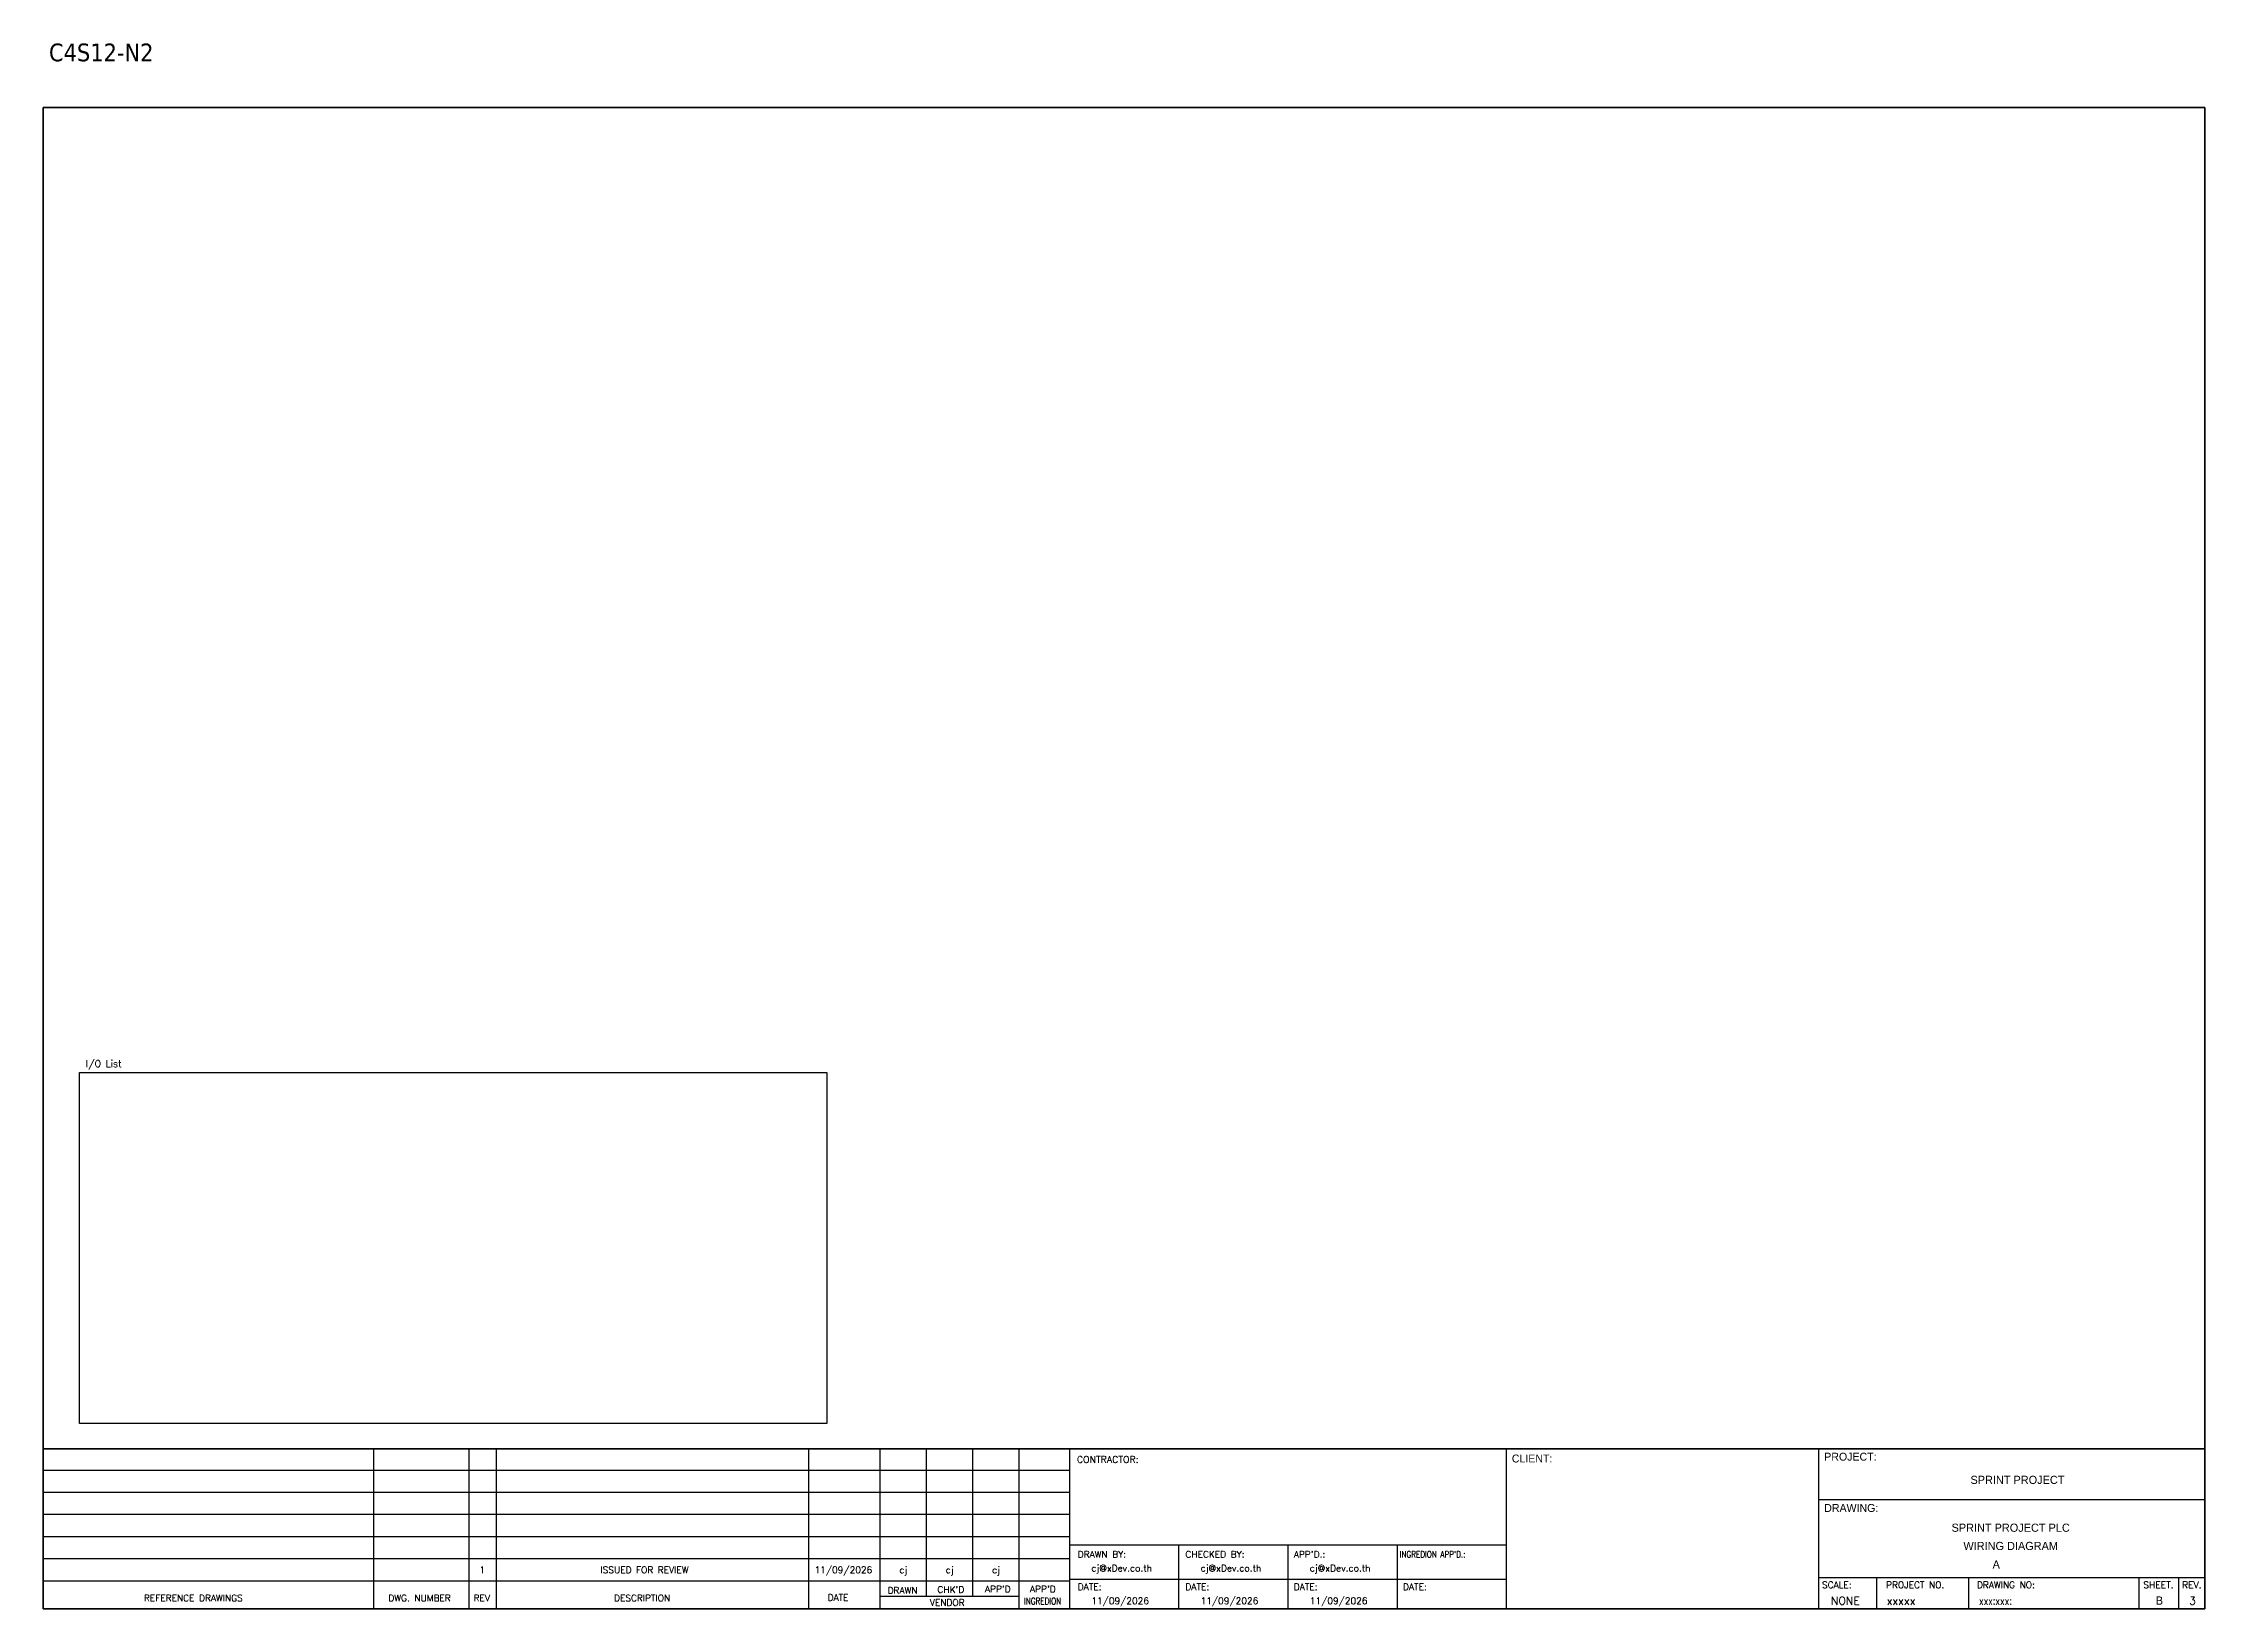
# Model space of a CAD drawing. Header units: millimetres. Extents: x 0 to 3893, y 0 to 2820.
import ezdxf
from ezdxf.enums import TextEntityAlignment as Align

# ---------------------------------------------------------------- set-up
doc = ezdxf.new("R2010")
doc.units = ezdxf.units.MM
for name, color, linetype in [('GT_1', 9, 'Continuous'), ('HELPPOINT', 7, 'Continuous'), ('MEMBER', 7, 'Continuous')]:
    doc.layers.add(name, color=color, linetype=linetype)
doc.styles.add('HTX11', font='O8111901')
doc.styles.add('ROMANS', font='romans.shx', dxfattribs={"width": 0.85, "height": 25})
doc.styles.add('Tahoma', font='')
doc.styles.get('Tahoma').set_extended_font_data('Tahoma')

msp = doc.modelspace()

# ---------------------------------------------------------------- linework, layer by layer
at = {"color": 4}
for p, q in [((3302.2, 56.1), (3302.2, 0)), ((3467.4, 56.1), (3467.4, 0))]:
    msp.add_line(p, q, dxfattribs=at)
at = {"color": 4, "ltscale": 0.5}
for p, q in [((3774.6, 56.1), (3774.6, 0)), ((3774.6, 56.1), (3774.6, 0)), ((3845.7, 56.1), (3845.7, 0)), ((3845.7, 56.1), (3845.7, 0))]:
    msp.add_line(p, q, dxfattribs=at)
msp.add_lwpolyline([(65.5, 965.8), (1411.4, 965.8), (1411.4, 333.7), (65.5, 333.7)], close=True)
at = {"layer": 'GT_1', "color": 4}
for p, q in [((595.3, 0), (595.3, 288.1)), ((767.2, 0), (767.2, 288.1)), ((816.3, 0), (816.3, 288.1)), ((1379, 0), (1379, 288.1)), ((1507.3, 0), (1507.3, 288.1)), ((1590.8, 21.8), (1590.8, 288.1)), ((1674.4, 21.8), (1674.4, 288.2)), ((1757.7, 0), (1757.7, 288.1)), ((1848.7, 0), (1848.7, 288.1)), ((2635.7, 0), (2635.7, 288.1)), ((3197.9, 0), (3197.9, 288.1)), ((3197.9, 0), (3197.9, 288.1)), ((3197.9, 0), (3197.9, 288.1)), ((1848.7, 249.3), (-0.1, 249.3)), ((1848.7, 209.5), (-0.1, 209.5)), ((1848.7, 169.6), (-0.1, 169.6)), ((1848.7, 129.6), (-0.1, 129.6)), ((1848.7, 89.7), (-0.1, 89.7)), ((2635.7, 114.3), (1848.7, 114.3)), ((2045.4, 0), (2045.4, 114.3)), ((2242.2, 0), (2242.2, 114.3)), ((2438.9, 0), (2438.9, 114.3)), ((1848.6, 49.8), (-0.1, 49.8)), ((2635.7, 52.8), (1848.7, 52.8)), ((3197.9, 56.1), (3893.2, 56.1)), ((1757.7, 21.8), (1507.3, 21.8))]:
    msp.add_line(p, q, dxfattribs=at)
at = {"layer": 'HELPPOINT', "color": 4, "lineweight": 35}
for p, q in [((-0.1, 0), (-0.1, 2704.2)), ((-0.1, 2704.2), (3893.2, 2704.2)), ((-0.1, 0), (-0.1, 2704.2)), ((-0.1, 2704.2), (3893.2, 2704.2)), ((3893.2, 2704.2), (3893.2, 0)), ((3893.2, 2704.2), (3893.2, 0)), ((3893.2, 0), (-0.1, 0)), ((3893.2, 0), (-0.1, 0))]:
    msp.add_line(p, q, dxfattribs=at)
at = {"layer": 'HELPPOINT', "color": 4}
for p, q in [((3197.9, 196.6), (3893.2, 196.6)), ((3197.9, 196.6), (3893.2, 196.6)), ((3197.9, 56.1), (3893.2, 56.1))]:
    msp.add_line(p, q, dxfattribs=at)
at = {"layer": 'MEMBER', "color": 4, "lineweight": 35}
msp.add_line((-0.1, 288.1), (3893.2, 288.1), dxfattribs=at)
msp.add_line((-0.1, 288.1), (3893.2, 288.1), dxfattribs=at)
at = {"layer": 'MEMBER', "color": 4}
for p, q in [((3197.9, 196.6), (3893.2, 196.6)), ((3197.9, 196.6), (3893.2, 196.6)), ((3197.9, 56.1), (3893.2, 56.1)), ((3197.9, 56.1), (3893.2, 56.1))]:
    msp.add_line(p, q, dxfattribs=at)

# ---------------------------------------------------------------- texts
at = {"color": 2, "style": 'Tahoma'}
msp.add_text('C4S12-N2', height=32, dxfattribs=at).set_placement((10.2, 2787.3))
at = {"color": 4, "ltscale": 100, "style": 'HTX11'}
for s, p in [('SPRINT PROJECT', (3555.8, 232.2)), ('SPRINT PROJECT PLC', (3543.6, 146)), ('WIRING DIAGRAM', (3543.6, 113.1))]:
    msp.add_text(s, height=14.693, dxfattribs=at).set_placement(p, align=Align.MIDDLE_CENTER)
at = {"style": 'HTX11'}
for tag, text, height, p in [('A', 'A', 14.8, (3517.6, 79.8)), ('B', 'CHASSIS C4 SLOT 12', 14.821, (3811.5, 14.8))]:
    msp.add_attdef(tag, text=text, height=height, dxfattribs=at).set_placement(p, align=Align.MIDDLE_CENTER)
at = {"layer": 'GT_1', "color": 4, "style": 'HTX11'}
for s, p in [('CLIENT:', (2645.1, 263.5)), ('PROJECT:', (3207.8, 266.8)), ('DRAWING:', (3207.8, 174.4))]:
    msp.add_text(s, height=14.25, dxfattribs=at).set_placement(p)
at = {"layer": 'MEMBER', "color": 4, "ltscale": 0.8, "style": 'ROMANS'}
for s, height, p in [('I/O List', 12.35, (76.5, 975.5)), ('CONTRACTOR:', 12.35, (1861.7, 262.7)), ('DRAWN BY:', 11.88, (1863.2, 92.1)), ('cj@xDev.co.th', 11.875, (1887.7, 67.2)), ('CHECKED BY:', 11.875, (2057.2, 92.1)), ('cj@xDev.co.th', 11.875, (2084.5, 67.2)), ("APP'D.:", 11.88, (2252.4, 92.1)), ('cj@xDev.co.th', 11.875, (2281.2, 67.2)), ('DRAWN', 11.88, (1520.7, 27.2)), ("CHK'D", 11.88, (1610.5, 28.5)), ("APP'D", 11.88, (1696, 29.6)), ("APP'D", 11.88, (1777.3, 29.6)), ('DATE:', 11.88, (1863.2, 33.6)), ('DATE:', 11.88, (2057.2, 33.6)), ('DATE:', 11.88, (2252.4, 33.6)), ('DATE:', 11.88, (2449.1, 33.6)), ('SCALE:', 11.88, (3203.8, 37)), ('PROJECT NO.', 11.875, (3319.1, 37)), ('DRAWING NO:', 11.875, (3482.8, 37)), ('SHEET.', 12, (3782.6, 37)), ('REV.', 12, (3852.5, 37)), ('REFERENCE DRAWINGS', 11.875, (181.2, 13.4)), ('DWG. NUMBER', 11.875, (621.5, 13.4)), ('REV', 11.88, (775, 13.4)), ('DESCRIPTION', 11.875, (1027.9, 13.4)), ('DATE', 11.88, (1412.7, 14.2)), ('VENDOR', 11.88, (1596.8, 5.1)), ('11/09/2026', 11.88, (1887.7, 8.5)), ('11/09/2026', 11.88, (2084.5, 8.5)), ('11/09/2026', 11.88, (2281.2, 8.5)), ('NONE', 14.23, (3219.9, 7.3)), ('xxxxx', 14.23, (3320.3, 7.3))]:
    msp.add_text(s, height=height, dxfattribs=at).set_placement(p)
for s, height, p in [('11/09/2026', 11.88, (1441.1, 69.9)), ('1', 11.9, (790.8, 69.9)), ('ISSUED FOR REVIEW', 11.875, (1082.9, 69.9)), ('cj', 11.88, (1549, 69.9)), ('cj', 11.88, (1632.5, 69.9)), ('cj', 11.88, (1716.1, 69.9))]:
    msp.add_text(s, height=height, dxfattribs=at).set_placement(p, align=Align.MIDDLE_CENTER)
at = {"layer": 'MEMBER', "color": 4, "ltscale": 0.8, "style": 'ROMANS', "width": 0.8}
for s, height, p in [("INGREDION APP'D.:", 11.875, (2443.1, 92.1)), ('INGREDION', 11.88, (1766.5, 7.9)), ('xxx:xxx:', 14.23, (3486.5, 7.3))]:
    msp.add_text(s, height=height, dxfattribs=at).set_placement(p)
at = {"layer": 'MEMBER', "color": 4, "ltscale": 0.8, "style": 'ROMANS'}
msp.add_text('3', height=14.2, dxfattribs=at).set_placement((3871.1, 7.3), align=Align.CENTER)

doc.saveas('drawing.dxf')
